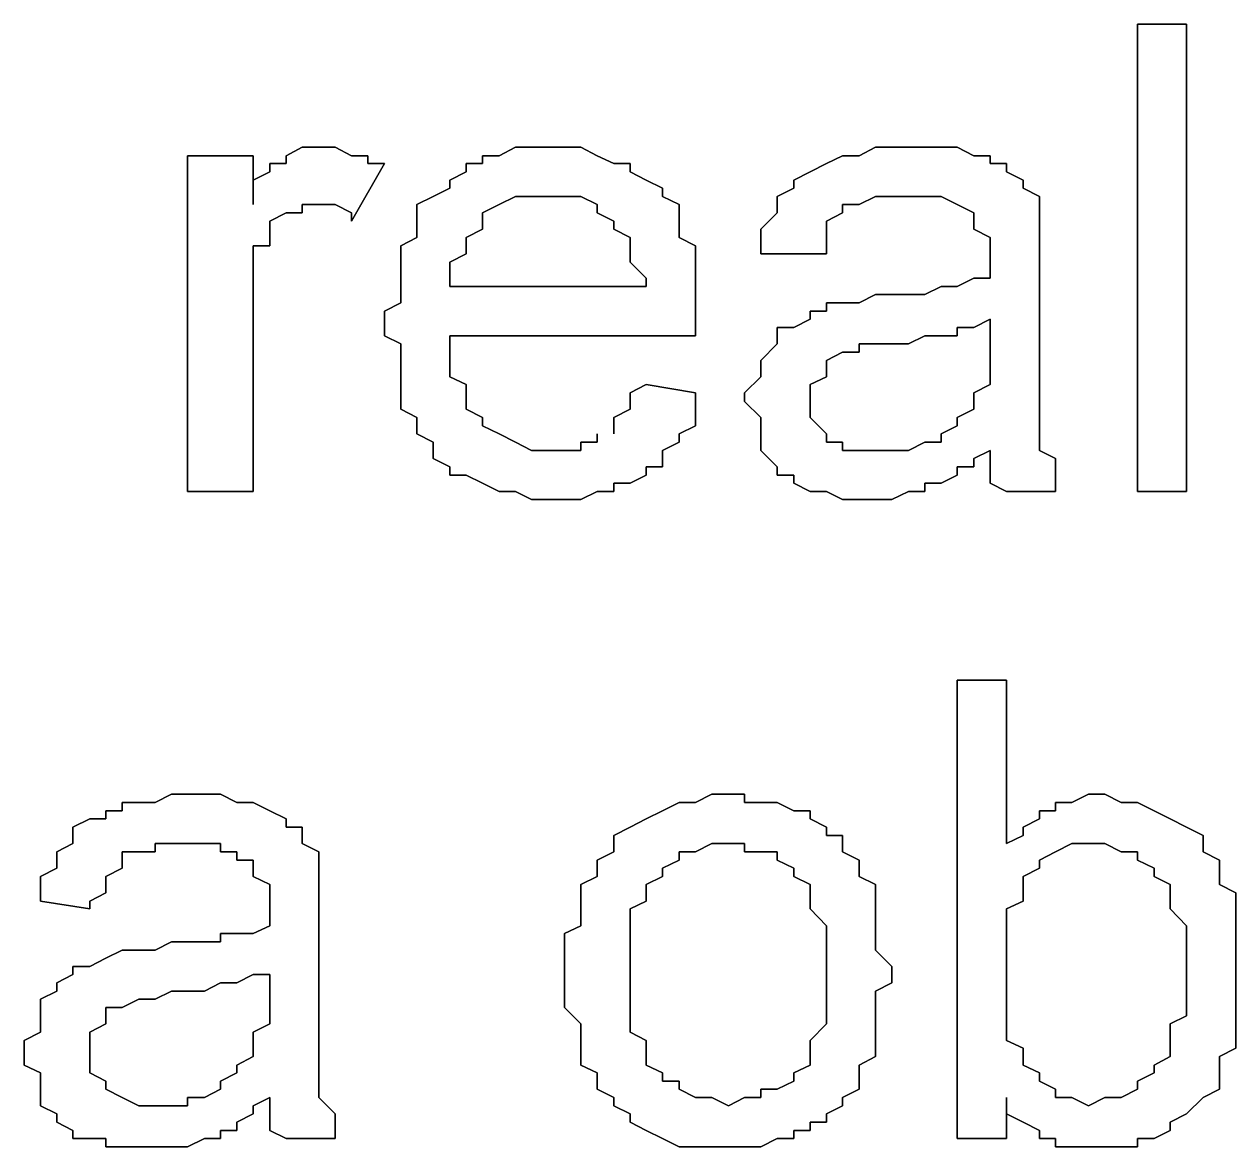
# Model space of a CAD drawing. Header units: metres. Extents: x 2.9 to 42.8, y 1.7 to 28.7.
# Drawn here: x 40.8376 to 41.0986, y 15.6157 to 15.8574 of the extents above; entities that cross this region are included whole.
import ezdxf

# ---------------------------------------------------------------- set-up
doc = ezdxf.new("R2010")
doc.units = ezdxf.units.M
doc.layers.add('GRIS', color=8, linetype='Continuous')

msp = doc.modelspace()

# ---------------------------------------------------------------- linework, layer by layer
at = {"layer": 'GRIS', "lineweight": -3}
for points in [[(41.088, 15.8574), (41.0774, 15.8574), (41.088, 15.8574)], [(41.0774, 15.8574), (41.0774, 15.7568), (41.0774, 15.8574)], [(41.088, 15.7568), (41.088, 15.8574), (41.088, 15.7568)], [(40.8975, 15.8309), (40.894, 15.8291), (40.8975, 15.8309)], [(40.9011, 15.8309), (40.8975, 15.8309), (40.9011, 15.8309)], [(40.9046, 15.8309), (40.9011, 15.8309), (40.9046, 15.8309)], [(40.9081, 15.8291), (40.9046, 15.8309), (40.9081, 15.8291)], [(40.9434, 15.8309), (40.9399, 15.8291), (40.9434, 15.8309)], [(40.9469, 15.8309), (40.9434, 15.8309), (40.9469, 15.8309)], [(40.9504, 15.8309), (40.9469, 15.8309), (40.9504, 15.8309)], [(40.954, 15.8309), (40.9504, 15.8309), (40.954, 15.8309)], [(40.9575, 15.8309), (40.954, 15.8309), (40.9575, 15.8309)], [(40.961, 15.8291), (40.9575, 15.8309), (40.961, 15.8291)], [(41.021, 15.8309), (41.0175, 15.8291), (41.021, 15.8309)], [(41.0245, 15.8309), (41.021, 15.8309), (41.0245, 15.8309)], [(41.0281, 15.8309), (41.0245, 15.8309), (41.0281, 15.8309)], [(41.0316, 15.8309), (41.0281, 15.8309), (41.0316, 15.8309)], [(41.0351, 15.8309), (41.0316, 15.8309), (41.0351, 15.8309)], [(41.0386, 15.8309), (41.0351, 15.8309), (41.0386, 15.8309)], [(41.0422, 15.8291), (41.0386, 15.8309), (41.0422, 15.8291)], [(40.8869, 15.8291), (40.8728, 15.8291), (40.8869, 15.8291)], [(40.8728, 15.8291), (40.8728, 15.7568), (40.8728, 15.8291)], [(40.8869, 15.8186), (40.8869, 15.8291), (40.8869, 15.8186)], [(40.894, 15.8274), (40.8905, 15.8274), (40.894, 15.8274)], [(40.8905, 15.8274), (40.8905, 15.8256), (40.8905, 15.8274)], [(40.894, 15.8291), (40.894, 15.8274), (40.894, 15.8291)], [(40.9116, 15.8291), (40.9081, 15.8291), (40.9116, 15.8291)], [(40.9081, 15.815), (40.9152, 15.8274), (40.9081, 15.815)], [(40.9116, 15.8274), (40.9116, 15.8291), (40.9116, 15.8274)], [(40.9152, 15.8274), (40.9116, 15.8274), (40.9152, 15.8274)], [(40.9363, 15.8274), (40.9328, 15.8274), (40.9363, 15.8274)], [(40.9328, 15.8274), (40.9328, 15.8256), (40.9328, 15.8274)], [(40.9399, 15.8291), (40.9363, 15.8291), (40.9399, 15.8291)], [(40.9363, 15.8291), (40.9363, 15.8274), (40.9363, 15.8291)], [(40.9646, 15.8274), (40.961, 15.8291), (40.9646, 15.8274)], [(40.9681, 15.8274), (40.9646, 15.8274), (40.9681, 15.8274)], [(40.9681, 15.8256), (40.9681, 15.8274), (40.9681, 15.8256)], [(41.0104, 15.8274), (41.0069, 15.8256), (41.0104, 15.8274)], [(41.0139, 15.8291), (41.0104, 15.8274), (41.0139, 15.8291)], [(41.0175, 15.8291), (41.0139, 15.8291), (41.0175, 15.8291)], [(41.0457, 15.8291), (41.0422, 15.8291), (41.0457, 15.8291)], [(41.0457, 15.8274), (41.0457, 15.8291), (41.0457, 15.8274)], [(41.0492, 15.8274), (41.0457, 15.8274), (41.0492, 15.8274)], [(41.0492, 15.8256), (41.0492, 15.8274), (41.0492, 15.8256)], [(40.8905, 15.8256), (40.8869, 15.8238), (40.8905, 15.8256)], [(40.9328, 15.8256), (40.9293, 15.8238), (40.9328, 15.8256)], [(40.9716, 15.8238), (40.9681, 15.8256), (40.9716, 15.8238)], [(41.0069, 15.8256), (41.0034, 15.8238), (41.0069, 15.8256)], [(41.0528, 15.8238), (41.0492, 15.8256), (41.0528, 15.8238)], [(40.8869, 15.8238), (40.8869, 15.8203), (40.8869, 15.8238)], [(40.9293, 15.8221), (40.9257, 15.8203), (40.9293, 15.8221)], [(40.9293, 15.8238), (40.9293, 15.8221), (40.9293, 15.8238)], [(40.9751, 15.8221), (40.9716, 15.8238), (40.9751, 15.8221)], [(40.9751, 15.8203), (40.9751, 15.8221), (40.9751, 15.8203)], [(41.0034, 15.8221), (40.9998, 15.8203), (41.0034, 15.8221)], [(41.0034, 15.8238), (41.0034, 15.8221), (41.0034, 15.8238)], [(41.0528, 15.8221), (41.0528, 15.8238), (41.0528, 15.8221)], [(41.0563, 15.8203), (41.0528, 15.8221), (41.0563, 15.8203)], [(40.8869, 15.8203), (40.8869, 15.8186), (40.8869, 15.8203)], [(40.9257, 15.8203), (40.9222, 15.8186), (40.9257, 15.8203)], [(40.9399, 15.8186), (40.9434, 15.8203), (40.9399, 15.8186)], [(40.9434, 15.8203), (40.9469, 15.8203), (40.9434, 15.8203)], [(40.9469, 15.8203), (40.9504, 15.8203), (40.9469, 15.8203)], [(40.9504, 15.8203), (40.954, 15.8203), (40.9504, 15.8203)], [(40.954, 15.8203), (40.9575, 15.8203), (40.954, 15.8203)], [(40.9575, 15.8203), (40.961, 15.8186), (40.9575, 15.8203)], [(40.9787, 15.8186), (40.9751, 15.8203), (40.9787, 15.8186)], [(40.9998, 15.8203), (40.9998, 15.8186), (40.9998, 15.8203)], [(41.0175, 15.8186), (41.021, 15.8203), (41.0175, 15.8186)], [(41.021, 15.8203), (41.0245, 15.8203), (41.021, 15.8203)], [(41.0245, 15.8203), (41.0281, 15.8203), (41.0245, 15.8203)], [(41.0281, 15.8203), (41.0316, 15.8203), (41.0281, 15.8203)], [(41.0316, 15.8203), (41.0351, 15.8203), (41.0316, 15.8203)], [(41.0351, 15.8203), (41.0386, 15.8186), (41.0351, 15.8203)], [(41.0563, 15.8168), (41.0563, 15.8203), (41.0563, 15.8168)], [(40.8905, 15.815), (40.894, 15.8168), (40.8905, 15.815)], [(40.894, 15.8168), (40.8975, 15.8168), (40.894, 15.8168)], [(40.8975, 15.8168), (40.8975, 15.8186), (40.8975, 15.8168)], [(40.8975, 15.8186), (40.9011, 15.8186), (40.8975, 15.8186)], [(40.9011, 15.8186), (40.9046, 15.8186), (40.9011, 15.8186)], [(40.9046, 15.8186), (40.9081, 15.8168), (40.9046, 15.8186)], [(40.9081, 15.8168), (40.9081, 15.815), (40.9081, 15.8168)], [(40.9222, 15.8186), (40.9222, 15.8168), (40.9222, 15.8186)], [(40.9222, 15.8168), (40.9222, 15.8133), (40.9222, 15.8168)], [(40.9363, 15.8168), (40.9399, 15.8186), (40.9363, 15.8168)], [(40.9363, 15.815), (40.9363, 15.8168), (40.9363, 15.815)], [(40.961, 15.8186), (40.961, 15.8168), (40.961, 15.8186)], [(40.961, 15.8168), (40.9646, 15.815), (40.961, 15.8168)], [(40.9787, 15.8168), (40.9787, 15.8186), (40.9787, 15.8168)], [(40.9787, 15.8133), (40.9787, 15.8168), (40.9787, 15.8133)], [(40.9998, 15.8168), (40.9963, 15.8133), (40.9998, 15.8168)], [(40.9998, 15.8186), (40.9998, 15.8168), (40.9998, 15.8186)], [(41.0104, 15.815), (41.0139, 15.8168), (41.0104, 15.815)], [(41.0139, 15.8168), (41.0139, 15.8186), (41.0139, 15.8168)], [(41.0139, 15.8186), (41.0175, 15.8186), (41.0139, 15.8186)], [(41.0386, 15.8186), (41.0422, 15.8168), (41.0386, 15.8186)], [(41.0422, 15.8168), (41.0422, 15.815), (41.0422, 15.8168)], [(41.0563, 15.815), (41.0563, 15.8168), (41.0563, 15.815)], [(40.8905, 15.8133), (40.8905, 15.815), (40.8905, 15.8133)], [(40.9363, 15.8133), (40.9363, 15.815), (40.9363, 15.8133)], [(40.9646, 15.815), (40.9646, 15.8133), (40.9646, 15.815)], [(41.0104, 15.8133), (41.0104, 15.815), (41.0104, 15.8133)], [(41.0422, 15.815), (41.0422, 15.8133), (41.0422, 15.815)], [(41.0563, 15.8133), (41.0563, 15.815), (41.0563, 15.8133)], [(40.8905, 15.8097), (40.8905, 15.8133), (40.8905, 15.8097)], [(40.9222, 15.8115), (40.9187, 15.8097), (40.9222, 15.8115)], [(40.9222, 15.8133), (40.9222, 15.8115), (40.9222, 15.8133)], [(40.9328, 15.8115), (40.9363, 15.8133), (40.9328, 15.8115)], [(40.9328, 15.8097), (40.9328, 15.8115), (40.9328, 15.8097)], [(40.9646, 15.8133), (40.9681, 15.8115), (40.9646, 15.8133)], [(40.9681, 15.8115), (40.9681, 15.8097), (40.9681, 15.8115)], [(40.9787, 15.8115), (40.9787, 15.8133), (40.9787, 15.8115)], [(40.9822, 15.8097), (40.9787, 15.8115), (40.9822, 15.8097)], [(40.9963, 15.8133), (40.9963, 15.8115), (40.9963, 15.8133)], [(40.9963, 15.8115), (40.9963, 15.808), (40.9963, 15.8115)], [(41.0104, 15.8115), (41.0104, 15.8133), (41.0104, 15.8115)], [(41.0104, 15.808), (41.0104, 15.8115), (41.0104, 15.808)], [(41.0422, 15.8133), (41.0457, 15.8115), (41.0422, 15.8133)], [(41.0457, 15.8115), (41.0457, 15.8097), (41.0457, 15.8115)], [(41.0563, 15.8115), (41.0563, 15.8133), (41.0563, 15.8115)], [(41.0563, 15.8097), (41.0563, 15.8115), (41.0563, 15.8097)], [(40.8869, 15.8062), (40.8869, 15.8097), (40.8869, 15.8062)], [(40.8869, 15.8097), (40.8905, 15.8097), (40.8869, 15.8097)], [(40.9187, 15.8097), (40.9187, 15.808), (40.9187, 15.8097)], [(40.9328, 15.808), (40.9328, 15.8097), (40.9328, 15.808)], [(40.9681, 15.8097), (40.9681, 15.808), (40.9681, 15.8097)], [(40.9822, 15.808), (40.9822, 15.8097), (40.9822, 15.808)], [(41.0457, 15.8097), (41.0457, 15.8062), (41.0457, 15.8097)], [(41.0563, 15.8062), (41.0563, 15.8097), (41.0563, 15.8062)], [(40.8869, 15.8044), (40.8869, 15.8062), (40.8869, 15.8044)], [(40.9187, 15.808), (40.9187, 15.8062), (40.9187, 15.808)], [(40.9187, 15.8062), (40.9187, 15.8027), (40.9187, 15.8062)], [(40.9293, 15.8062), (40.9328, 15.808), (40.9293, 15.8062)], [(40.9293, 15.8027), (40.9293, 15.8062), (40.9293, 15.8027)], [(40.9681, 15.808), (40.9681, 15.8062), (40.9681, 15.808)], [(40.9681, 15.8062), (40.9716, 15.8027), (40.9681, 15.8062)], [(40.9822, 15.8062), (40.9822, 15.808), (40.9822, 15.8062)], [(40.9822, 15.8027), (40.9822, 15.8062), (40.9822, 15.8027)], [(40.9963, 15.808), (41.0069, 15.808), (40.9963, 15.808)], [(41.0069, 15.808), (41.0104, 15.808), (41.0069, 15.808)], [(41.0457, 15.8062), (41.0457, 15.8027), (41.0457, 15.8062)], [(41.0563, 15.8044), (41.0563, 15.8062), (41.0563, 15.8044)], [(40.8869, 15.8027), (40.8869, 15.8044), (40.8869, 15.8027)], [(41.0563, 15.7868), (41.0563, 15.8044), (41.0563, 15.7868)], [(40.8869, 15.7992), (40.8869, 15.8027), (40.8869, 15.7992)], [(40.9187, 15.8027), (40.9187, 15.8009), (40.9187, 15.8027)], [(40.9293, 15.8009), (40.9293, 15.8027), (40.9293, 15.8009)], [(40.9716, 15.8027), (40.9716, 15.8009), (40.9716, 15.8027)], [(40.9822, 15.8009), (40.9822, 15.8027), (40.9822, 15.8009)], [(41.0422, 15.8027), (41.0386, 15.8009), (41.0422, 15.8027)], [(41.0457, 15.8027), (41.0422, 15.8027), (41.0457, 15.8027)], [(40.8869, 15.7974), (40.8869, 15.7992), (40.8869, 15.7974)], [(40.9187, 15.8009), (40.9187, 15.7974), (40.9187, 15.8009)], [(40.9716, 15.8009), (40.9293, 15.8009), (40.9716, 15.8009)], [(40.9822, 15.7974), (40.9822, 15.8009), (40.9822, 15.7974)], [(41.021, 15.7992), (41.0175, 15.7974), (41.021, 15.7992)], [(41.0245, 15.7992), (41.021, 15.7992), (41.0245, 15.7992)], [(41.0281, 15.7992), (41.0245, 15.7992), (41.0281, 15.7992)], [(41.0316, 15.7992), (41.0281, 15.7992), (41.0316, 15.7992)], [(41.0351, 15.8009), (41.0316, 15.7992), (41.0351, 15.8009)], [(41.0386, 15.8009), (41.0351, 15.8009), (41.0386, 15.8009)], [(40.8869, 15.7956), (40.8869, 15.7974), (40.8869, 15.7956)], [(40.9187, 15.7974), (40.9152, 15.7956), (40.9187, 15.7974)], [(40.9822, 15.7956), (40.9822, 15.7974), (40.9822, 15.7956)], [(41.0139, 15.7974), (41.0104, 15.7974), (41.0139, 15.7974)], [(41.0104, 15.7974), (41.0104, 15.7956), (41.0104, 15.7974)], [(41.0175, 15.7974), (41.0139, 15.7974), (41.0175, 15.7974)], [(40.8869, 15.7568), (40.8869, 15.7956), (40.8869, 15.7568)], [(40.9152, 15.7956), (40.9152, 15.7921), (40.9152, 15.7956)], [(40.9822, 15.7939), (40.9822, 15.7956), (40.9822, 15.7939)], [(40.9822, 15.7903), (40.9822, 15.7939), (40.9822, 15.7903)], [(41.0069, 15.7939), (41.0034, 15.7921), (41.0069, 15.7939)], [(41.0104, 15.7956), (41.0069, 15.7956), (41.0104, 15.7956)], [(41.0069, 15.7956), (41.0069, 15.7939), (41.0069, 15.7956)], [(41.0422, 15.7921), (41.0457, 15.7939), (41.0422, 15.7921)], [(41.0457, 15.7939), (41.0457, 15.7886), (41.0457, 15.7939)], [(40.9152, 15.7921), (40.9152, 15.7903), (40.9152, 15.7921)], [(41.0034, 15.7921), (40.9998, 15.7921), (41.0034, 15.7921)], [(40.9998, 15.7921), (40.9998, 15.7903), (40.9998, 15.7921)], [(41.0386, 15.7903), (41.0386, 15.7921), (41.0386, 15.7903)], [(41.0386, 15.7921), (41.0422, 15.7921), (41.0386, 15.7921)], [(40.9152, 15.7903), (40.9187, 15.7886), (40.9152, 15.7903)], [(40.9187, 15.7886), (40.9187, 15.785), (40.9187, 15.7886)], [(40.9293, 15.7868), (40.9293, 15.7903), (40.9293, 15.7868)], [(40.9293, 15.7903), (40.9822, 15.7903), (40.9293, 15.7903)], [(40.9998, 15.7886), (40.9963, 15.785), (40.9998, 15.7886)], [(40.9998, 15.7903), (40.9998, 15.7886), (40.9998, 15.7903)], [(41.0175, 15.7868), (41.0175, 15.7886), (41.0175, 15.7868)], [(41.0175, 15.7886), (41.021, 15.7886), (41.0175, 15.7886)], [(41.021, 15.7886), (41.0245, 15.7886), (41.021, 15.7886)], [(41.0245, 15.7886), (41.0281, 15.7886), (41.0245, 15.7886)], [(41.0281, 15.7886), (41.0316, 15.7903), (41.0281, 15.7886)], [(41.0316, 15.7903), (41.0351, 15.7903), (41.0316, 15.7903)], [(41.0351, 15.7903), (41.0386, 15.7903), (41.0351, 15.7903)], [(41.0457, 15.7886), (41.0457, 15.785), (41.0457, 15.7886)], [(40.9293, 15.785), (40.9293, 15.7868), (40.9293, 15.785)], [(41.0104, 15.785), (41.0139, 15.7868), (41.0104, 15.785)], [(41.0139, 15.7868), (41.0175, 15.7868), (41.0139, 15.7868)], [(41.0563, 15.7833), (41.0563, 15.7868), (41.0563, 15.7833)], [(40.9187, 15.785), (40.9187, 15.7833), (40.9187, 15.785)], [(40.9187, 15.7833), (40.9187, 15.7815), (40.9187, 15.7833)], [(40.9293, 15.7815), (40.9293, 15.785), (40.9293, 15.7815)], [(40.9963, 15.785), (40.9963, 15.7833), (40.9963, 15.785)], [(40.9963, 15.7833), (40.9963, 15.7815), (40.9963, 15.7833)], [(41.0104, 15.7833), (41.0104, 15.785), (41.0104, 15.7833)], [(41.0104, 15.7815), (41.0104, 15.7833), (41.0104, 15.7815)], [(41.0457, 15.785), (41.0457, 15.7833), (41.0457, 15.785)], [(41.0457, 15.7833), (41.0457, 15.7798), (41.0457, 15.7833)], [(41.0563, 15.7798), (41.0563, 15.7833), (41.0563, 15.7798)], [(40.9187, 15.7815), (40.9187, 15.778), (40.9187, 15.7815)], [(40.9328, 15.7798), (40.9293, 15.7815), (40.9328, 15.7798)], [(40.9963, 15.7815), (40.9928, 15.778), (40.9963, 15.7815)], [(41.0069, 15.7798), (41.0104, 15.7815), (41.0069, 15.7798)], [(40.9187, 15.778), (40.9187, 15.7762), (40.9187, 15.778)], [(40.9328, 15.778), (40.9328, 15.7798), (40.9328, 15.778)], [(40.9328, 15.7762), (40.9328, 15.778), (40.9328, 15.7762)], [(40.9716, 15.7798), (40.9681, 15.778), (40.9716, 15.7798)], [(40.9681, 15.778), (40.9681, 15.7762), (40.9681, 15.778)], [(40.9822, 15.778), (40.9716, 15.7798), (40.9822, 15.778)], [(40.9822, 15.7762), (40.9822, 15.778), (40.9822, 15.7762)], [(40.9928, 15.778), (40.9928, 15.7762), (40.9928, 15.778)], [(41.0069, 15.778), (41.0069, 15.7798), (41.0069, 15.778)], [(41.0069, 15.7762), (41.0069, 15.778), (41.0069, 15.7762)], [(41.0457, 15.7798), (41.0422, 15.778), (41.0457, 15.7798)], [(41.0422, 15.778), (41.0422, 15.7762), (41.0422, 15.778)], [(41.0563, 15.778), (41.0563, 15.7798), (41.0563, 15.778)], [(41.0563, 15.7745), (41.0563, 15.778), (41.0563, 15.7745)], [(40.9187, 15.7762), (40.9187, 15.7745), (40.9187, 15.7762)], [(40.9328, 15.7745), (40.9328, 15.7762), (40.9328, 15.7745)], [(40.9681, 15.7762), (40.9681, 15.7745), (40.9681, 15.7762)], [(40.9822, 15.7745), (40.9822, 15.7762), (40.9822, 15.7745)], [(40.9928, 15.7762), (40.9963, 15.7727), (40.9928, 15.7762)], [(41.0069, 15.7745), (41.0069, 15.7762), (41.0069, 15.7745)], [(41.0422, 15.7762), (41.0422, 15.7745), (41.0422, 15.7762)], [(40.9187, 15.7745), (40.9222, 15.7727), (40.9187, 15.7745)], [(40.9222, 15.7727), (40.9222, 15.7709), (40.9222, 15.7727)], [(40.9363, 15.7727), (40.9328, 15.7745), (40.9363, 15.7727)], [(40.9363, 15.7709), (40.9363, 15.7727), (40.9363, 15.7709)], [(40.9681, 15.7745), (40.9646, 15.7727), (40.9681, 15.7745)], [(40.9646, 15.7727), (40.9646, 15.7709), (40.9646, 15.7727)], [(40.9822, 15.7709), (40.9822, 15.7745), (40.9822, 15.7709)], [(40.9963, 15.7727), (40.9963, 15.7709), (40.9963, 15.7727)], [(41.0069, 15.7727), (41.0069, 15.7745), (41.0069, 15.7727)], [(41.0104, 15.7692), (41.0069, 15.7727), (41.0104, 15.7692)], [(41.0422, 15.7745), (41.0386, 15.7727), (41.0422, 15.7745)], [(41.0386, 15.7727), (41.0386, 15.7709), (41.0386, 15.7727)], [(41.0563, 15.7727), (41.0563, 15.7745), (41.0563, 15.7727)], [(41.0563, 15.7709), (41.0563, 15.7727), (41.0563, 15.7709)], [(40.9222, 15.7709), (40.9222, 15.7692), (40.9222, 15.7709)], [(40.9399, 15.7692), (40.9363, 15.7709), (40.9399, 15.7692)], [(40.9646, 15.7709), (40.9646, 15.7692), (40.9646, 15.7709)], [(40.9787, 15.7692), (40.9822, 15.7709), (40.9787, 15.7692)], [(40.9963, 15.7709), (40.9963, 15.7692), (40.9963, 15.7709)], [(41.0386, 15.7709), (41.0351, 15.7692), (41.0386, 15.7709)], [(41.0563, 15.7674), (41.0563, 15.7709), (41.0563, 15.7674)], [(40.9222, 15.7692), (40.9257, 15.7674), (40.9222, 15.7692)], [(40.9257, 15.7674), (40.9257, 15.7656), (40.9257, 15.7674)], [(40.9434, 15.7674), (40.9399, 15.7692), (40.9434, 15.7674)], [(40.9469, 15.7656), (40.9434, 15.7674), (40.9469, 15.7656)], [(40.961, 15.7674), (40.9575, 15.7674), (40.961, 15.7674)], [(40.9575, 15.7674), (40.9575, 15.7656), (40.9575, 15.7674)], [(40.961, 15.7692), (40.961, 15.7674), (40.961, 15.7692)], [(40.9751, 15.7656), (40.9787, 15.7674), (40.9751, 15.7656)], [(40.9787, 15.7674), (40.9787, 15.7692), (40.9787, 15.7674)], [(40.9963, 15.7692), (40.9963, 15.7674), (40.9963, 15.7692)], [(40.9963, 15.7674), (40.9963, 15.7656), (40.9963, 15.7674)], [(41.0104, 15.7674), (41.0104, 15.7692), (41.0104, 15.7674)], [(41.0139, 15.7674), (41.0104, 15.7674), (41.0139, 15.7674)], [(41.0139, 15.7656), (41.0139, 15.7674), (41.0139, 15.7656)], [(41.0316, 15.7674), (41.0281, 15.7656), (41.0316, 15.7674)], [(41.0351, 15.7674), (41.0316, 15.7674), (41.0351, 15.7674)], [(41.0351, 15.7692), (41.0351, 15.7674), (41.0351, 15.7692)], [(41.0563, 15.7656), (41.0563, 15.7674), (41.0563, 15.7656)], [(40.9257, 15.7656), (40.9257, 15.7639), (40.9257, 15.7656)], [(40.9504, 15.7656), (40.9469, 15.7656), (40.9504, 15.7656)], [(40.954, 15.7656), (40.9504, 15.7656), (40.954, 15.7656)], [(40.9575, 15.7656), (40.954, 15.7656), (40.9575, 15.7656)], [(40.9751, 15.7639), (40.9751, 15.7656), (40.9751, 15.7639)], [(40.9963, 15.7656), (40.9998, 15.7621), (40.9963, 15.7656)], [(41.0175, 15.7656), (41.0139, 15.7656), (41.0175, 15.7656)], [(41.021, 15.7656), (41.0175, 15.7656), (41.021, 15.7656)], [(41.0245, 15.7656), (41.021, 15.7656), (41.0245, 15.7656)], [(41.0281, 15.7656), (41.0245, 15.7656), (41.0281, 15.7656)], [(41.0422, 15.7639), (41.0457, 15.7656), (41.0422, 15.7639)], [(41.0457, 15.7656), (41.0457, 15.7639), (41.0457, 15.7656)], [(41.0598, 15.7639), (41.0563, 15.7656), (41.0598, 15.7639)], [(40.9257, 15.7639), (40.9293, 15.7621), (40.9257, 15.7639)], [(40.9293, 15.7621), (40.9293, 15.7603), (40.9293, 15.7621)], [(40.9716, 15.7603), (40.9716, 15.7621), (40.9716, 15.7603)], [(40.9716, 15.7621), (40.9751, 15.7621), (40.9716, 15.7621)], [(40.9751, 15.7621), (40.9751, 15.7639), (40.9751, 15.7621)], [(40.9998, 15.7621), (40.9998, 15.7603), (40.9998, 15.7621)], [(41.0386, 15.7603), (41.0386, 15.7621), (41.0386, 15.7603)], [(41.0386, 15.7621), (41.0422, 15.7621), (41.0386, 15.7621)], [(41.0422, 15.7621), (41.0422, 15.7639), (41.0422, 15.7621)], [(41.0457, 15.7639), (41.0457, 15.7621), (41.0457, 15.7639)], [(41.0457, 15.7621), (41.0457, 15.7586), (41.0457, 15.7621)], [(41.0598, 15.7603), (41.0598, 15.7639), (41.0598, 15.7603)], [(40.9293, 15.7603), (40.9328, 15.7603), (40.9293, 15.7603)], [(40.9328, 15.7603), (40.9363, 15.7586), (40.9328, 15.7603)], [(40.9681, 15.7586), (40.9716, 15.7603), (40.9681, 15.7586)], [(40.9998, 15.7603), (41.0034, 15.7603), (40.9998, 15.7603)], [(41.0034, 15.7603), (41.0034, 15.7586), (41.0034, 15.7603)], [(41.0351, 15.7586), (41.0386, 15.7603), (41.0351, 15.7586)], [(41.0598, 15.7586), (41.0598, 15.7603), (41.0598, 15.7586)], [(40.8728, 15.7568), (40.8869, 15.7568), (40.8728, 15.7568)], [(40.9363, 15.7586), (40.9399, 15.7568), (40.9363, 15.7586)], [(40.9399, 15.7568), (40.9434, 15.7568), (40.9399, 15.7568)], [(40.9434, 15.7568), (40.9469, 15.7551), (40.9434, 15.7568)], [(40.9575, 15.7551), (40.961, 15.7568), (40.9575, 15.7551)], [(40.961, 15.7568), (40.9646, 15.7568), (40.961, 15.7568)], [(40.9646, 15.7568), (40.9646, 15.7586), (40.9646, 15.7568)], [(40.9646, 15.7586), (40.9681, 15.7586), (40.9646, 15.7586)], [(41.0034, 15.7586), (41.0069, 15.7568), (41.0034, 15.7586)], [(41.0069, 15.7568), (41.0104, 15.7568), (41.0069, 15.7568)], [(41.0104, 15.7568), (41.0139, 15.7551), (41.0104, 15.7568)], [(41.0245, 15.7551), (41.0281, 15.7568), (41.0245, 15.7551)], [(41.0281, 15.7568), (41.0316, 15.7568), (41.0281, 15.7568)], [(41.0316, 15.7568), (41.0316, 15.7586), (41.0316, 15.7568)], [(41.0316, 15.7586), (41.0351, 15.7586), (41.0316, 15.7586)], [(41.0457, 15.7586), (41.0492, 15.7568), (41.0457, 15.7586)], [(41.0492, 15.7568), (41.0598, 15.7568), (41.0492, 15.7568)], [(41.0598, 15.7568), (41.0598, 15.7586), (41.0598, 15.7568)], [(41.0774, 15.7568), (41.088, 15.7568), (41.0774, 15.7568)], [(40.9469, 15.7551), (40.9504, 15.7551), (40.9469, 15.7551)], [(40.9504, 15.7551), (40.954, 15.7551), (40.9504, 15.7551)], [(40.954, 15.7551), (40.9575, 15.7551), (40.954, 15.7551)], [(41.0139, 15.7551), (41.0175, 15.7551), (41.0139, 15.7551)], [(41.0175, 15.7551), (41.021, 15.7551), (41.0175, 15.7551)], [(41.021, 15.7551), (41.0245, 15.7551), (41.021, 15.7551)], [(41.0492, 15.7162), (41.0386, 15.7162), (41.0492, 15.7162)], [(41.0386, 15.7162), (41.0386, 15.6175), (41.0386, 15.7162)], [(41.0492, 15.681), (41.0492, 15.7162), (41.0492, 15.681)], [(40.8693, 15.6916), (40.8658, 15.6898), (40.8693, 15.6916)], [(40.8728, 15.6916), (40.8693, 15.6916), (40.8728, 15.6916)], [(40.8764, 15.6916), (40.8728, 15.6916), (40.8764, 15.6916)], [(40.8799, 15.6916), (40.8764, 15.6916), (40.8799, 15.6916)], [(40.8834, 15.6898), (40.8799, 15.6916), (40.8834, 15.6898)], [(40.9857, 15.6916), (40.9822, 15.6898), (40.9857, 15.6916)], [(40.9893, 15.6916), (40.9857, 15.6916), (40.9893, 15.6916)], [(40.9928, 15.6916), (40.9893, 15.6916), (40.9928, 15.6916)], [(40.9928, 15.6898), (40.9928, 15.6916), (40.9928, 15.6898)], [(41.0669, 15.6916), (41.0633, 15.6898), (41.0669, 15.6916)], [(41.0704, 15.6916), (41.0669, 15.6916), (41.0704, 15.6916)], [(41.0739, 15.6898), (41.0704, 15.6916), (41.0739, 15.6898)], [(40.8623, 15.6898), (40.8587, 15.6898), (40.8623, 15.6898)], [(40.8587, 15.6898), (40.8587, 15.688), (40.8587, 15.6898)], [(40.8658, 15.6898), (40.8623, 15.6898), (40.8658, 15.6898)], [(40.8869, 15.6898), (40.8834, 15.6898), (40.8869, 15.6898)], [(40.8905, 15.688), (40.8869, 15.6898), (40.8905, 15.688)], [(40.9787, 15.6898), (40.9751, 15.688), (40.9787, 15.6898)], [(40.9822, 15.6898), (40.9787, 15.6898), (40.9822, 15.6898)], [(40.9963, 15.6898), (40.9928, 15.6898), (40.9963, 15.6898)], [(40.9998, 15.6898), (40.9963, 15.6898), (40.9998, 15.6898)], [(41.0034, 15.688), (40.9998, 15.6898), (41.0034, 15.688)], [(41.0633, 15.6898), (41.0598, 15.6898), (41.0633, 15.6898)], [(41.0598, 15.6898), (41.0598, 15.688), (41.0598, 15.6898)], [(41.0774, 15.6898), (41.0739, 15.6898), (41.0774, 15.6898)], [(41.081, 15.688), (41.0774, 15.6898), (41.081, 15.688)], [(40.8517, 15.6863), (40.8481, 15.6845), (40.8517, 15.6863)], [(40.8552, 15.6863), (40.8517, 15.6863), (40.8552, 15.6863)], [(40.8587, 15.688), (40.8552, 15.688), (40.8587, 15.688)], [(40.8552, 15.688), (40.8552, 15.6863), (40.8552, 15.688)], [(40.894, 15.6863), (40.8905, 15.688), (40.894, 15.6863)], [(40.894, 15.6845), (40.894, 15.6863), (40.894, 15.6845)], [(40.9716, 15.6863), (40.9681, 15.6845), (40.9716, 15.6863)], [(40.9751, 15.688), (40.9716, 15.6863), (40.9751, 15.688)], [(41.0069, 15.688), (41.0034, 15.688), (41.0069, 15.688)], [(41.0069, 15.6863), (41.0069, 15.688), (41.0069, 15.6863)], [(41.0104, 15.6845), (41.0069, 15.6863), (41.0104, 15.6845)], [(41.0563, 15.6863), (41.0528, 15.6845), (41.0563, 15.6863)], [(41.0598, 15.688), (41.0563, 15.688), (41.0598, 15.688)], [(41.0563, 15.688), (41.0563, 15.6863), (41.0563, 15.688)], [(41.0845, 15.6863), (41.081, 15.688), (41.0845, 15.6863)], [(41.088, 15.6845), (41.0845, 15.6863), (41.088, 15.6845)], [(40.8481, 15.6845), (40.8481, 15.6827), (40.8481, 15.6845)], [(40.8975, 15.6845), (40.894, 15.6845), (40.8975, 15.6845)], [(40.8975, 15.6827), (40.8975, 15.6845), (40.8975, 15.6827)], [(40.9681, 15.6845), (40.9646, 15.6827), (40.9681, 15.6845)], [(41.0104, 15.6827), (41.0104, 15.6845), (41.0104, 15.6827)], [(41.0528, 15.6845), (41.0528, 15.6827), (41.0528, 15.6845)], [(41.0916, 15.6827), (41.088, 15.6845), (41.0916, 15.6827)], [(40.8481, 15.681), (40.8446, 15.6792), (40.8481, 15.681)], [(40.8481, 15.6827), (40.8481, 15.681), (40.8481, 15.6827)], [(40.8658, 15.6792), (40.8658, 15.681), (40.8658, 15.6792)], [(40.8658, 15.681), (40.8693, 15.681), (40.8658, 15.681)], [(40.8693, 15.681), (40.8728, 15.681), (40.8693, 15.681)], [(40.8728, 15.681), (40.8764, 15.681), (40.8728, 15.681)], [(40.8764, 15.681), (40.8799, 15.681), (40.8764, 15.681)], [(40.8799, 15.681), (40.8799, 15.6792), (40.8799, 15.681)], [(40.8975, 15.681), (40.8975, 15.6827), (40.8975, 15.681)], [(40.9011, 15.6792), (40.8975, 15.681), (40.9011, 15.6792)], [(40.9646, 15.6827), (40.9646, 15.681), (40.9646, 15.6827)], [(40.9646, 15.681), (40.9646, 15.6792), (40.9646, 15.681)], [(40.9822, 15.6792), (40.9857, 15.681), (40.9822, 15.6792)], [(40.9857, 15.681), (40.9893, 15.681), (40.9857, 15.681)], [(40.9893, 15.681), (40.9928, 15.681), (40.9893, 15.681)], [(40.9928, 15.681), (40.9928, 15.6792), (40.9928, 15.681)], [(41.0139, 15.6827), (41.0104, 15.6827), (41.0139, 15.6827)], [(41.0139, 15.681), (41.0139, 15.6827), (41.0139, 15.681)], [(41.0139, 15.6792), (41.0139, 15.681), (41.0139, 15.6792)], [(41.0528, 15.6827), (41.0492, 15.681), (41.0528, 15.6827)], [(41.0598, 15.6792), (41.0633, 15.681), (41.0598, 15.6792)], [(41.0633, 15.681), (41.0669, 15.681), (41.0633, 15.681)], [(41.0669, 15.681), (41.0704, 15.681), (41.0669, 15.681)], [(41.0704, 15.681), (41.0739, 15.6792), (41.0704, 15.681)], [(41.0916, 15.681), (41.0916, 15.6827), (41.0916, 15.681)], [(41.0916, 15.6792), (41.0916, 15.681), (41.0916, 15.6792)], [(40.8446, 15.6792), (40.8446, 15.6774), (40.8446, 15.6792)], [(40.8587, 15.6774), (40.8587, 15.6792), (40.8587, 15.6774)], [(40.8587, 15.6792), (40.8623, 15.6792), (40.8587, 15.6792)], [(40.8623, 15.6792), (40.8658, 15.6792), (40.8623, 15.6792)], [(40.8799, 15.6792), (40.8834, 15.6792), (40.8799, 15.6792)], [(40.8834, 15.6792), (40.8834, 15.6774), (40.8834, 15.6792)], [(40.9011, 15.6774), (40.9011, 15.6792), (40.9011, 15.6774)], [(40.9646, 15.6792), (40.961, 15.6774), (40.9646, 15.6792)], [(40.9787, 15.6774), (40.9787, 15.6792), (40.9787, 15.6774)], [(40.9787, 15.6792), (40.9822, 15.6792), (40.9787, 15.6792)], [(40.9928, 15.6792), (40.9963, 15.6792), (40.9928, 15.6792)], [(40.9963, 15.6792), (40.9998, 15.6792), (40.9963, 15.6792)], [(40.9998, 15.6792), (40.9998, 15.6774), (40.9998, 15.6792)], [(41.0175, 15.6774), (41.0139, 15.6792), (41.0175, 15.6774)], [(41.0563, 15.6774), (41.0598, 15.6792), (41.0563, 15.6774)], [(41.0739, 15.6792), (41.0774, 15.6792), (41.0739, 15.6792)], [(41.0774, 15.6792), (41.0774, 15.6774), (41.0774, 15.6792)], [(41.0951, 15.6774), (41.0916, 15.6792), (41.0951, 15.6774)], [(40.8446, 15.6757), (40.8411, 15.6739), (40.8446, 15.6757)], [(40.8446, 15.6774), (40.8446, 15.6757), (40.8446, 15.6774)], [(40.8552, 15.6739), (40.8587, 15.6757), (40.8552, 15.6739)], [(40.8587, 15.6757), (40.8587, 15.6774), (40.8587, 15.6757)], [(40.8834, 15.6774), (40.8869, 15.6774), (40.8834, 15.6774)], [(40.8869, 15.6774), (40.8869, 15.6757), (40.8869, 15.6774)], [(40.8869, 15.6757), (40.8869, 15.6739), (40.8869, 15.6757)], [(40.9011, 15.6757), (40.9011, 15.6774), (40.9011, 15.6757)], [(40.9011, 15.6739), (40.9011, 15.6757), (40.9011, 15.6739)], [(40.961, 15.6774), (40.961, 15.6757), (40.961, 15.6774)], [(40.961, 15.6757), (40.961, 15.6739), (40.961, 15.6757)], [(40.9751, 15.6757), (40.9787, 15.6774), (40.9751, 15.6757)], [(40.9751, 15.6739), (40.9751, 15.6757), (40.9751, 15.6739)], [(40.9998, 15.6774), (41.0034, 15.6757), (40.9998, 15.6774)], [(41.0034, 15.6757), (41.0034, 15.6739), (41.0034, 15.6757)], [(41.0175, 15.6757), (41.0175, 15.6774), (41.0175, 15.6757)], [(41.0175, 15.6739), (41.0175, 15.6757), (41.0175, 15.6739)], [(41.0528, 15.6739), (41.0563, 15.6757), (41.0528, 15.6739)], [(41.0563, 15.6757), (41.0563, 15.6774), (41.0563, 15.6757)], [(41.0774, 15.6774), (41.081, 15.6757), (41.0774, 15.6774)], [(41.081, 15.6757), (41.081, 15.6739), (41.081, 15.6757)], [(41.0951, 15.6739), (41.0951, 15.6774), (41.0951, 15.6739)], [(40.8411, 15.6739), (40.8411, 15.6704), (40.8411, 15.6739)], [(40.8552, 15.6722), (40.8552, 15.6739), (40.8552, 15.6722)], [(40.8869, 15.6739), (40.8905, 15.6722), (40.8869, 15.6739)], [(40.9011, 15.6722), (40.9011, 15.6739), (40.9011, 15.6722)], [(40.961, 15.6739), (40.9575, 15.6722), (40.961, 15.6739)], [(40.9716, 15.6722), (40.9751, 15.6739), (40.9716, 15.6722)], [(41.0034, 15.6739), (41.0069, 15.6722), (41.0034, 15.6739)], [(41.021, 15.6722), (41.0175, 15.6739), (41.021, 15.6722)], [(41.0528, 15.6722), (41.0528, 15.6739), (41.0528, 15.6722)], [(41.081, 15.6739), (41.0845, 15.6722), (41.081, 15.6739)], [(41.0951, 15.6722), (41.0951, 15.6739), (41.0951, 15.6722)], [(40.8552, 15.6704), (40.8552, 15.6722), (40.8552, 15.6704)], [(40.8905, 15.6722), (40.8905, 15.6686), (40.8905, 15.6722)], [(40.9011, 15.6686), (40.9011, 15.6722), (40.9011, 15.6686)], [(40.9575, 15.6722), (40.9575, 15.6704), (40.9575, 15.6722)], [(40.9716, 15.6704), (40.9716, 15.6722), (40.9716, 15.6704)], [(41.0069, 15.6722), (41.0069, 15.6704), (41.0069, 15.6722)], [(41.021, 15.6704), (41.021, 15.6722), (41.021, 15.6704)], [(41.0528, 15.6704), (41.0528, 15.6722), (41.0528, 15.6704)], [(41.0845, 15.6722), (41.0845, 15.6704), (41.0845, 15.6722)], [(41.0986, 15.6704), (41.0951, 15.6722), (41.0986, 15.6704)], [(40.8411, 15.6704), (40.8411, 15.6686), (40.8411, 15.6704)], [(40.8411, 15.6686), (40.8517, 15.6669), (40.8411, 15.6686)], [(40.8517, 15.6686), (40.8552, 15.6704), (40.8517, 15.6686)], [(40.8517, 15.6669), (40.8517, 15.6686), (40.8517, 15.6669)], [(40.8905, 15.6686), (40.8905, 15.6669), (40.8905, 15.6686)], [(40.9011, 15.6651), (40.9011, 15.6686), (40.9011, 15.6651)], [(40.9575, 15.6704), (40.9575, 15.6686), (40.9575, 15.6704)], [(40.9575, 15.6686), (40.9575, 15.6669), (40.9575, 15.6686)], [(40.9681, 15.6669), (40.9716, 15.6686), (40.9681, 15.6669)], [(40.9716, 15.6686), (40.9716, 15.6704), (40.9716, 15.6686)], [(41.0069, 15.6704), (41.0069, 15.6686), (41.0069, 15.6704)], [(41.0069, 15.6686), (41.0069, 15.6669), (41.0069, 15.6686)], [(41.021, 15.6686), (41.021, 15.6704), (41.021, 15.6686)], [(41.021, 15.6651), (41.021, 15.6686), (41.021, 15.6651)], [(41.0492, 15.6669), (41.0528, 15.6686), (41.0492, 15.6669)], [(41.0528, 15.6686), (41.0528, 15.6704), (41.0528, 15.6686)], [(41.0845, 15.6704), (41.0845, 15.6686), (41.0845, 15.6704)], [(41.0845, 15.6686), (41.0845, 15.6669), (41.0845, 15.6686)], [(41.0986, 15.6686), (41.0986, 15.6704), (41.0986, 15.6686)], [(41.0986, 15.6669), (41.0986, 15.6686), (41.0986, 15.6669)], [(40.8905, 15.6669), (40.8905, 15.6651), (40.8905, 15.6669)], [(40.9575, 15.6669), (40.9575, 15.6633), (40.9575, 15.6669)], [(40.9681, 15.6651), (40.9681, 15.6669), (40.9681, 15.6651)], [(41.0069, 15.6669), (41.0104, 15.6633), (41.0069, 15.6669)], [(41.0492, 15.6651), (41.0492, 15.6669), (41.0492, 15.6651)], [(41.0845, 15.6669), (41.088, 15.6633), (41.0845, 15.6669)], [(41.0986, 15.6651), (41.0986, 15.6669), (41.0986, 15.6651)], [(40.8905, 15.6633), (40.8869, 15.6616), (40.8905, 15.6633)], [(40.8905, 15.6651), (40.8905, 15.6633), (40.8905, 15.6651)], [(40.9011, 15.6633), (40.9011, 15.6651), (40.9011, 15.6633)], [(40.9011, 15.6475), (40.9011, 15.6633), (40.9011, 15.6475)], [(40.9575, 15.6633), (40.954, 15.6616), (40.9575, 15.6633)], [(40.9681, 15.6616), (40.9681, 15.6651), (40.9681, 15.6616)], [(41.0104, 15.6633), (41.0104, 15.6616), (41.0104, 15.6633)], [(41.021, 15.6633), (41.021, 15.6651), (41.021, 15.6633)], [(41.021, 15.6598), (41.021, 15.6633), (41.021, 15.6598)], [(41.0492, 15.6616), (41.0492, 15.6651), (41.0492, 15.6616)], [(41.088, 15.6633), (41.088, 15.6616), (41.088, 15.6633)], [(41.0986, 15.6616), (41.0986, 15.6651), (41.0986, 15.6616)], [(40.8834, 15.6616), (40.8799, 15.6616), (40.8834, 15.6616)], [(40.8799, 15.6616), (40.8799, 15.6598), (40.8799, 15.6616)], [(40.8869, 15.6616), (40.8834, 15.6616), (40.8869, 15.6616)], [(40.954, 15.6616), (40.954, 15.658), (40.954, 15.6616)], [(40.9681, 15.6598), (40.9681, 15.6616), (40.9681, 15.6598)], [(41.0104, 15.6616), (41.0104, 15.6598), (41.0104, 15.6616)], [(41.0492, 15.6598), (41.0492, 15.6616), (41.0492, 15.6598)], [(41.088, 15.6616), (41.088, 15.658), (41.088, 15.6616)], [(41.0986, 15.6598), (41.0986, 15.6616), (41.0986, 15.6598)], [(40.8587, 15.658), (40.8552, 15.6563), (40.8587, 15.658)], [(40.8623, 15.658), (40.8587, 15.658), (40.8623, 15.658)], [(40.8658, 15.658), (40.8623, 15.658), (40.8658, 15.658)], [(40.8693, 15.6598), (40.8658, 15.658), (40.8693, 15.6598)], [(40.8728, 15.6598), (40.8693, 15.6598), (40.8728, 15.6598)], [(40.8764, 15.6598), (40.8728, 15.6598), (40.8764, 15.6598)], [(40.8799, 15.6598), (40.8764, 15.6598), (40.8799, 15.6598)], [(40.954, 15.658), (40.954, 15.6563), (40.954, 15.658)], [(40.9681, 15.6563), (40.9681, 15.6598), (40.9681, 15.6563)], [(41.0104, 15.6598), (41.0104, 15.6563), (41.0104, 15.6598)], [(41.021, 15.658), (41.021, 15.6598), (41.021, 15.658)], [(41.0245, 15.6545), (41.021, 15.658), (41.0245, 15.6545)], [(41.0492, 15.6563), (41.0492, 15.6598), (41.0492, 15.6563)], [(41.088, 15.658), (41.088, 15.6563), (41.088, 15.658)], [(41.0986, 15.6563), (41.0986, 15.6598), (41.0986, 15.6563)], [(40.8552, 15.6563), (40.8517, 15.6545), (40.8552, 15.6563)], [(40.954, 15.6563), (40.954, 15.6528), (40.954, 15.6563)], [(40.9681, 15.6545), (40.9681, 15.6563), (40.9681, 15.6545)], [(41.0104, 15.6563), (41.0104, 15.6528), (41.0104, 15.6563)], [(41.0492, 15.6545), (41.0492, 15.6563), (41.0492, 15.6545)], [(41.088, 15.6563), (41.088, 15.6528), (41.088, 15.6563)], [(41.0986, 15.6545), (41.0986, 15.6563), (41.0986, 15.6545)], [(40.8481, 15.6528), (40.8446, 15.651), (40.8481, 15.6528)], [(40.8517, 15.6545), (40.8481, 15.6545), (40.8517, 15.6545)], [(40.8481, 15.6545), (40.8481, 15.6528), (40.8481, 15.6545)], [(40.8834, 15.651), (40.8869, 15.6528), (40.8834, 15.651)], [(40.8869, 15.6528), (40.8905, 15.6528), (40.8869, 15.6528)], [(40.8905, 15.6528), (40.8905, 15.6492), (40.8905, 15.6528)], [(40.954, 15.6528), (40.954, 15.651), (40.954, 15.6528)], [(40.9681, 15.6528), (40.9681, 15.6545), (40.9681, 15.6528)], [(40.9681, 15.651), (40.9681, 15.6528), (40.9681, 15.651)], [(41.0104, 15.6528), (41.0104, 15.6492), (41.0104, 15.6528)], [(41.0245, 15.651), (41.0245, 15.6545), (41.0245, 15.651)], [(41.0492, 15.651), (41.0492, 15.6545), (41.0492, 15.651)], [(41.088, 15.6528), (41.088, 15.6492), (41.088, 15.6528)], [(41.0986, 15.651), (41.0986, 15.6545), (41.0986, 15.651)], [(40.8446, 15.651), (40.8446, 15.6492), (40.8446, 15.651)], [(40.8764, 15.6492), (40.8799, 15.651), (40.8764, 15.6492)], [(40.8799, 15.651), (40.8834, 15.651), (40.8799, 15.651)], [(40.954, 15.651), (40.954, 15.6475), (40.954, 15.651)], [(40.9681, 15.6475), (40.9681, 15.651), (40.9681, 15.6475)], [(41.021, 15.6492), (41.0245, 15.651), (41.021, 15.6492)], [(41.0492, 15.6475), (41.0492, 15.651), (41.0492, 15.6475)], [(41.0986, 15.6492), (41.0986, 15.651), (41.0986, 15.6492)], [(40.8446, 15.6492), (40.8411, 15.6475), (40.8446, 15.6492)], [(40.8411, 15.6475), (40.8411, 15.6457), (40.8411, 15.6475)], [(40.8587, 15.6457), (40.8623, 15.6475), (40.8587, 15.6457)], [(40.8623, 15.6475), (40.8658, 15.6475), (40.8623, 15.6475)], [(40.8658, 15.6475), (40.8693, 15.6492), (40.8658, 15.6475)], [(40.8693, 15.6492), (40.8728, 15.6492), (40.8693, 15.6492)], [(40.8728, 15.6492), (40.8764, 15.6492), (40.8728, 15.6492)], [(40.8905, 15.6492), (40.8905, 15.6475), (40.8905, 15.6492)], [(40.8905, 15.6475), (40.8905, 15.6457), (40.8905, 15.6475)], [(40.9011, 15.6439), (40.9011, 15.6475), (40.9011, 15.6439)], [(40.954, 15.6475), (40.954, 15.6457), (40.954, 15.6475)], [(40.9681, 15.6457), (40.9681, 15.6475), (40.9681, 15.6457)], [(41.0104, 15.6492), (41.0104, 15.6457), (41.0104, 15.6492)], [(41.021, 15.6457), (41.021, 15.6492), (41.021, 15.6457)], [(41.0492, 15.6457), (41.0492, 15.6475), (41.0492, 15.6457)], [(41.088, 15.6492), (41.088, 15.6475), (41.088, 15.6492)], [(41.088, 15.6475), (41.088, 15.6439), (41.088, 15.6475)], [(41.0986, 15.6457), (41.0986, 15.6492), (41.0986, 15.6457)], [(40.8411, 15.6457), (40.8411, 15.6439), (40.8411, 15.6457)], [(40.8552, 15.6439), (40.8552, 15.6457), (40.8552, 15.6439)], [(40.8552, 15.6457), (40.8587, 15.6457), (40.8552, 15.6457)], [(40.8905, 15.6457), (40.8905, 15.6422), (40.8905, 15.6457)], [(40.954, 15.6457), (40.9575, 15.6422), (40.954, 15.6457)], [(40.9681, 15.6422), (40.9681, 15.6457), (40.9681, 15.6422)], [(41.0104, 15.6457), (41.0104, 15.6439), (41.0104, 15.6457)], [(41.021, 15.6439), (41.021, 15.6457), (41.021, 15.6439)], [(41.0492, 15.6422), (41.0492, 15.6457), (41.0492, 15.6422)], [(41.0986, 15.6439), (41.0986, 15.6457), (41.0986, 15.6439)], [(40.8411, 15.6439), (40.8411, 15.6404), (40.8411, 15.6439)], [(40.8517, 15.6404), (40.8552, 15.6422), (40.8517, 15.6404)], [(40.8552, 15.6422), (40.8552, 15.6439), (40.8552, 15.6422)], [(40.8905, 15.6422), (40.8869, 15.6404), (40.8905, 15.6422)], [(40.9011, 15.6404), (40.9011, 15.6439), (40.9011, 15.6404)], [(40.9575, 15.6422), (40.9575, 15.6404), (40.9575, 15.6422)], [(40.9681, 15.6404), (40.9681, 15.6422), (40.9681, 15.6404)], [(41.0104, 15.6422), (41.0069, 15.6386), (41.0104, 15.6422)], [(41.0104, 15.6439), (41.0104, 15.6422), (41.0104, 15.6439)], [(41.021, 15.6404), (41.021, 15.6439), (41.021, 15.6404)], [(41.0492, 15.6404), (41.0492, 15.6422), (41.0492, 15.6404)], [(41.088, 15.6439), (41.0845, 15.6422), (41.088, 15.6439)], [(41.0845, 15.6422), (41.0845, 15.6404), (41.0845, 15.6422)], [(41.0986, 15.6404), (41.0986, 15.6439), (41.0986, 15.6404)], [(40.8411, 15.6404), (40.8376, 15.6386), (40.8411, 15.6404)], [(40.8517, 15.6369), (40.8517, 15.6404), (40.8517, 15.6369)], [(40.8869, 15.6404), (40.8869, 15.6386), (40.8869, 15.6404)], [(40.9011, 15.6369), (40.9011, 15.6404), (40.9011, 15.6369)], [(40.9575, 15.6404), (40.9575, 15.6386), (40.9575, 15.6404)], [(40.9716, 15.6386), (40.9681, 15.6404), (40.9716, 15.6386)], [(41.021, 15.6386), (41.021, 15.6404), (41.021, 15.6386)], [(41.0492, 15.6386), (41.0492, 15.6404), (41.0492, 15.6386)], [(41.0845, 15.6404), (41.0845, 15.6369), (41.0845, 15.6404)], [(41.0986, 15.6386), (41.0986, 15.6404), (41.0986, 15.6386)], [(40.8376, 15.6386), (40.8376, 15.6351), (40.8376, 15.6386)], [(40.8517, 15.6333), (40.8517, 15.6369), (40.8517, 15.6333)], [(40.8869, 15.6386), (40.8869, 15.6369), (40.8869, 15.6386)], [(40.8869, 15.6369), (40.8869, 15.6351), (40.8869, 15.6369)], [(40.9011, 15.6351), (40.9011, 15.6369), (40.9011, 15.6351)], [(40.9575, 15.6386), (40.9575, 15.6369), (40.9575, 15.6386)], [(40.9575, 15.6369), (40.9575, 15.6333), (40.9575, 15.6369)], [(40.9716, 15.6369), (40.9716, 15.6386), (40.9716, 15.6369)], [(40.9716, 15.6351), (40.9716, 15.6369), (40.9716, 15.6351)], [(41.0069, 15.6386), (41.0069, 15.6369), (41.0069, 15.6386)], [(41.0069, 15.6369), (41.0069, 15.6351), (41.0069, 15.6369)], [(41.021, 15.6369), (41.021, 15.6386), (41.021, 15.6369)], [(41.021, 15.6351), (41.021, 15.6369), (41.021, 15.6351)], [(41.0528, 15.6369), (41.0492, 15.6386), (41.0528, 15.6369)], [(41.0528, 15.6351), (41.0528, 15.6369), (41.0528, 15.6351)], [(41.0845, 15.6369), (41.0845, 15.6351), (41.0845, 15.6369)], [(41.0951, 15.6351), (41.0986, 15.6369), (41.0951, 15.6351)], [(41.0986, 15.6369), (41.0986, 15.6386), (41.0986, 15.6369)], [(40.8376, 15.6351), (40.8376, 15.6333), (40.8376, 15.6351)], [(40.8869, 15.6351), (40.8834, 15.6333), (40.8869, 15.6351)], [(40.9011, 15.6316), (40.9011, 15.6351), (40.9011, 15.6316)], [(40.9716, 15.6333), (40.9716, 15.6351), (40.9716, 15.6333)], [(41.0069, 15.6351), (41.0069, 15.6333), (41.0069, 15.6351)], [(41.0175, 15.6333), (41.021, 15.6351), (41.0175, 15.6333)], [(41.0528, 15.6333), (41.0528, 15.6351), (41.0528, 15.6333)], [(41.0845, 15.6351), (41.081, 15.6333), (41.0845, 15.6351)], [(41.0951, 15.6333), (41.0951, 15.6351), (41.0951, 15.6333)], [(40.8376, 15.6333), (40.8411, 15.6316), (40.8376, 15.6333)], [(40.8411, 15.6316), (40.8411, 15.6281), (40.8411, 15.6316)], [(40.8517, 15.6316), (40.8517, 15.6333), (40.8517, 15.6316)], [(40.8552, 15.6298), (40.8517, 15.6316), (40.8552, 15.6298)], [(40.8834, 15.6316), (40.8799, 15.6298), (40.8834, 15.6316)], [(40.8834, 15.6333), (40.8834, 15.6316), (40.8834, 15.6333)], [(40.9011, 15.6298), (40.9011, 15.6316), (40.9011, 15.6298)], [(40.9575, 15.6333), (40.961, 15.6316), (40.9575, 15.6333)], [(40.961, 15.6316), (40.961, 15.6298), (40.961, 15.6316)], [(40.9751, 15.6316), (40.9716, 15.6333), (40.9751, 15.6316)], [(40.9751, 15.6298), (40.9751, 15.6316), (40.9751, 15.6298)], [(41.0069, 15.6333), (41.0034, 15.6316), (41.0069, 15.6333)], [(41.0034, 15.6316), (41.0034, 15.6298), (41.0034, 15.6316)], [(41.0175, 15.6316), (41.0175, 15.6333), (41.0175, 15.6316)], [(41.0175, 15.6298), (41.0175, 15.6316), (41.0175, 15.6298)], [(41.0563, 15.6316), (41.0528, 15.6333), (41.0563, 15.6316)], [(41.0563, 15.6298), (41.0563, 15.6316), (41.0563, 15.6298)], [(41.081, 15.6316), (41.0774, 15.6298), (41.081, 15.6316)], [(41.081, 15.6333), (41.081, 15.6316), (41.081, 15.6333)], [(41.0951, 15.6298), (41.0951, 15.6333), (41.0951, 15.6298)], [(40.8552, 15.6281), (40.8552, 15.6298), (40.8552, 15.6281)], [(40.8799, 15.6298), (40.8799, 15.6281), (40.8799, 15.6298)], [(40.9011, 15.6281), (40.9011, 15.6298), (40.9011, 15.6281)], [(40.961, 15.6298), (40.961, 15.6281), (40.961, 15.6298)], [(40.9787, 15.6298), (40.9751, 15.6298), (40.9787, 15.6298)], [(40.9787, 15.6281), (40.9787, 15.6298), (40.9787, 15.6281)], [(41.0034, 15.6298), (40.9998, 15.6281), (41.0034, 15.6298)], [(41.0175, 15.6281), (41.0175, 15.6298), (41.0175, 15.6281)], [(41.0598, 15.6281), (41.0563, 15.6298), (41.0598, 15.6281)], [(41.0774, 15.6298), (41.0774, 15.6281), (41.0774, 15.6298)], [(41.0951, 15.6281), (41.0951, 15.6298), (41.0951, 15.6281)], [(40.8411, 15.6281), (40.8411, 15.6263), (40.8411, 15.6281)], [(40.8411, 15.6263), (40.8411, 15.6245), (40.8411, 15.6263)], [(40.8587, 15.6263), (40.8552, 15.6281), (40.8587, 15.6263)], [(40.8623, 15.6245), (40.8587, 15.6263), (40.8623, 15.6245)], [(40.8764, 15.6263), (40.8728, 15.6263), (40.8764, 15.6263)], [(40.8728, 15.6263), (40.8728, 15.6245), (40.8728, 15.6263)], [(40.8799, 15.6281), (40.8764, 15.6263), (40.8799, 15.6281)], [(40.8869, 15.6245), (40.8905, 15.6263), (40.8869, 15.6245)], [(40.8905, 15.6263), (40.8905, 15.6228), (40.8905, 15.6263)], [(40.9011, 15.6263), (40.9011, 15.6281), (40.9011, 15.6263)], [(40.9046, 15.6228), (40.9011, 15.6263), (40.9046, 15.6228)], [(40.961, 15.6281), (40.9646, 15.6263), (40.961, 15.6281)], [(40.9646, 15.6263), (40.9646, 15.6245), (40.9646, 15.6263)], [(40.9822, 15.6263), (40.9787, 15.6281), (40.9822, 15.6263)], [(40.9857, 15.6263), (40.9822, 15.6263), (40.9857, 15.6263)], [(40.9893, 15.6245), (40.9857, 15.6263), (40.9893, 15.6245)], [(40.9928, 15.6263), (40.9893, 15.6245), (40.9928, 15.6263)], [(40.9963, 15.6263), (40.9928, 15.6263), (40.9963, 15.6263)], [(40.9998, 15.6281), (40.9963, 15.6281), (40.9998, 15.6281)], [(40.9963, 15.6281), (40.9963, 15.6263), (40.9963, 15.6281)], [(41.0139, 15.6263), (41.0175, 15.6281), (41.0139, 15.6263)], [(41.0139, 15.6245), (41.0139, 15.6263), (41.0139, 15.6245)], [(41.0492, 15.6175), (41.0492, 15.6263), (41.0492, 15.6175)], [(41.0492, 15.6263), (41.0492, 15.6228), (41.0492, 15.6263)], [(41.0598, 15.6263), (41.0598, 15.6281), (41.0598, 15.6263)], [(41.0633, 15.6263), (41.0598, 15.6263), (41.0633, 15.6263)], [(41.0669, 15.6245), (41.0633, 15.6263), (41.0669, 15.6245)], [(41.0704, 15.6263), (41.0669, 15.6245), (41.0704, 15.6263)], [(41.0739, 15.6263), (41.0704, 15.6263), (41.0739, 15.6263)], [(41.0774, 15.6281), (41.0739, 15.6263), (41.0774, 15.6281)], [(41.088, 15.6228), (41.0916, 15.6263), (41.088, 15.6228)], [(41.0916, 15.6263), (41.0951, 15.6281), (41.0916, 15.6263)], [(40.8411, 15.6245), (40.8446, 15.6228), (40.8411, 15.6245)], [(40.8658, 15.6245), (40.8623, 15.6245), (40.8658, 15.6245)], [(40.8693, 15.6245), (40.8658, 15.6245), (40.8693, 15.6245)], [(40.8728, 15.6245), (40.8693, 15.6245), (40.8728, 15.6245)], [(40.8869, 15.6228), (40.8869, 15.6245), (40.8869, 15.6228)], [(40.9646, 15.6245), (40.9681, 15.6228), (40.9646, 15.6245)], [(41.0104, 15.6228), (41.0139, 15.6245), (41.0104, 15.6228)], [(40.8446, 15.6228), (40.8446, 15.621), (40.8446, 15.6228)], [(40.8446, 15.621), (40.8481, 15.6192), (40.8446, 15.621)], [(40.8834, 15.621), (40.8869, 15.6228), (40.8834, 15.621)], [(40.8834, 15.6192), (40.8834, 15.621), (40.8834, 15.6192)], [(40.8905, 15.6228), (40.8905, 15.621), (40.8905, 15.6228)], [(40.8905, 15.621), (40.8905, 15.6192), (40.8905, 15.621)], [(40.9046, 15.621), (40.9046, 15.6228), (40.9046, 15.621)], [(40.9046, 15.6192), (40.9046, 15.621), (40.9046, 15.6192)], [(40.9681, 15.6228), (40.9681, 15.621), (40.9681, 15.6228)], [(40.9681, 15.621), (40.9716, 15.6192), (40.9681, 15.621)], [(41.0069, 15.6192), (41.0069, 15.621), (41.0069, 15.6192)], [(41.0069, 15.621), (41.0104, 15.621), (41.0069, 15.621)], [(41.0104, 15.621), (41.0104, 15.6228), (41.0104, 15.621)], [(41.0492, 15.6228), (41.0528, 15.621), (41.0492, 15.6228)], [(41.0528, 15.621), (41.0563, 15.6192), (41.0528, 15.621)], [(41.0845, 15.621), (41.088, 15.6228), (41.0845, 15.621)], [(41.0845, 15.6192), (41.0845, 15.621), (41.0845, 15.6192)], [(40.8481, 15.6192), (40.8481, 15.6175), (40.8481, 15.6192)], [(40.8799, 15.6175), (40.8799, 15.6192), (40.8799, 15.6175)], [(40.8799, 15.6192), (40.8834, 15.6192), (40.8799, 15.6192)], [(40.8905, 15.6192), (40.894, 15.6175), (40.8905, 15.6192)], [(40.9046, 15.6175), (40.9046, 15.6192), (40.9046, 15.6175)], [(40.9716, 15.6192), (40.9751, 15.6175), (40.9716, 15.6192)], [(41.0034, 15.6175), (41.0034, 15.6192), (41.0034, 15.6175)], [(41.0034, 15.6192), (41.0069, 15.6192), (41.0034, 15.6192)], [(41.0563, 15.6192), (41.0563, 15.6175), (41.0563, 15.6192)], [(41.081, 15.6175), (41.0845, 15.6192), (41.081, 15.6175)], [(40.8481, 15.6175), (40.8517, 15.6175), (40.8481, 15.6175)], [(40.8517, 15.6175), (40.8552, 15.6175), (40.8517, 15.6175)], [(40.8552, 15.6175), (40.8552, 15.6157), (40.8552, 15.6175)], [(40.8552, 15.6157), (40.8587, 15.6157), (40.8552, 15.6157)], [(40.8587, 15.6157), (40.8623, 15.6157), (40.8587, 15.6157)], [(40.8623, 15.6157), (40.8658, 15.6157), (40.8623, 15.6157)], [(40.8658, 15.6157), (40.8693, 15.6157), (40.8658, 15.6157)], [(40.8693, 15.6157), (40.8728, 15.6157), (40.8693, 15.6157)], [(40.8728, 15.6157), (40.8764, 15.6175), (40.8728, 15.6157)], [(40.8764, 15.6175), (40.8799, 15.6175), (40.8764, 15.6175)], [(40.894, 15.6175), (40.9046, 15.6175), (40.894, 15.6175)], [(40.9751, 15.6175), (40.9787, 15.6157), (40.9751, 15.6175)], [(40.9787, 15.6157), (40.9822, 15.6157), (40.9787, 15.6157)], [(40.9822, 15.6157), (40.9857, 15.6157), (40.9822, 15.6157)], [(40.9857, 15.6157), (40.9893, 15.6157), (40.9857, 15.6157)], [(40.9893, 15.6157), (40.9928, 15.6157), (40.9893, 15.6157)], [(40.9928, 15.6157), (40.9963, 15.6157), (40.9928, 15.6157)], [(40.9963, 15.6157), (40.9998, 15.6175), (40.9963, 15.6157)], [(40.9998, 15.6175), (41.0034, 15.6175), (40.9998, 15.6175)], [(41.0386, 15.6175), (41.0492, 15.6175), (41.0386, 15.6175)], [(41.0563, 15.6175), (41.0598, 15.6175), (41.0563, 15.6175)], [(41.0598, 15.6175), (41.0598, 15.6157), (41.0598, 15.6175)], [(41.0598, 15.6157), (41.0633, 15.6157), (41.0598, 15.6157)], [(41.0633, 15.6157), (41.0669, 15.6157), (41.0633, 15.6157)], [(41.0669, 15.6157), (41.0704, 15.6157), (41.0669, 15.6157)], [(41.0704, 15.6157), (41.0739, 15.6157), (41.0704, 15.6157)], [(41.0739, 15.6157), (41.0774, 15.6157), (41.0739, 15.6157)], [(41.0774, 15.6157), (41.0774, 15.6175), (41.0774, 15.6157)], [(41.0774, 15.6175), (41.081, 15.6175), (41.0774, 15.6175)]]:
    msp.add_lwpolyline(points, dxfattribs=at)

doc.saveas('drawing.dxf')
